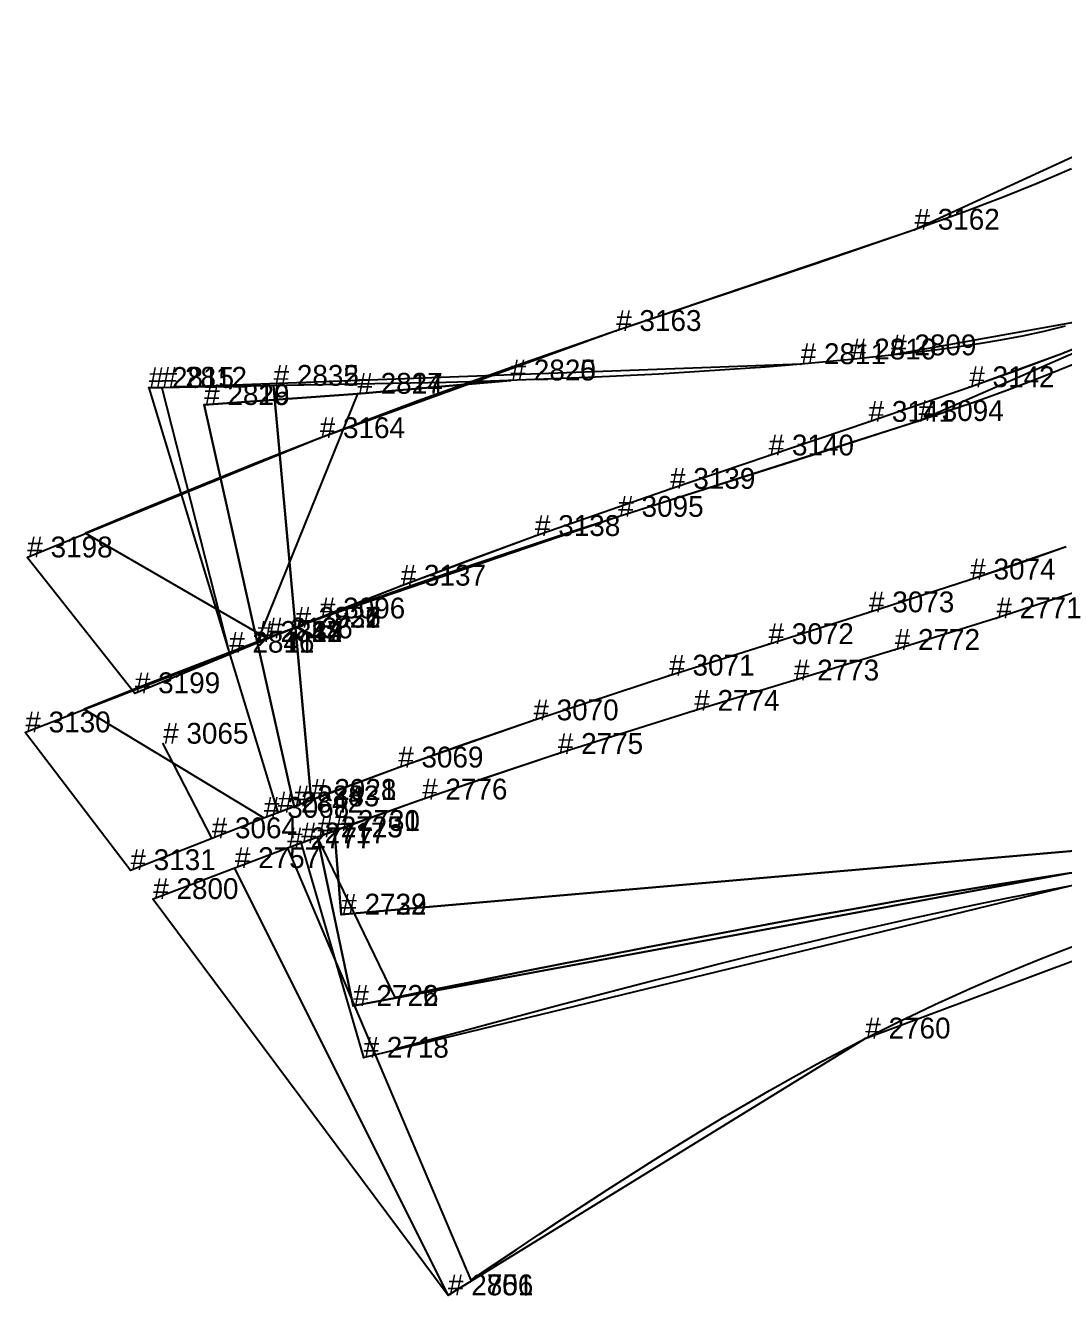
# Model space of a CAD drawing. Extents: x -129 to 180, y -125 to 336.
# Drawn here: x 27.84 to 40.3, y 285.72 to 300.95 of the extents above; entities that cross this region are included whole.
import ezdxf

# ---------------------------------------------------------------- set-up
doc = ezdxf.new("R2010")
doc.units = 0

# ---------------------------------------------------------------- blocks, each defined once
blk = doc.blocks.new('Pattern_17583156_M')
at = {"layer": '1'}
blk.add_lwpolyline([(41.937302, 300.081787), (38.496563, 298.499329), (34.919773, 297.284851), (31.364826, 295.999664), (27.858938, 294.569183), (29.148642, 292.940643), (30.738062, 293.597961), (32.336082, 294.230438), (33.946259, 294.826172), (35.565712, 295.391998), (36.748398, 295.791687), (37.946598, 296.195038), (39.153641, 296.610321), (40.295712, 297.027466), (41.417953, 297.502747)], dxfattribs=at)
at = {"layer": '2'}
for p in [(27.858938, 294.569183), (27.858938, 294.569183), (29.148642, 292.940643), (29.148642, 292.940643)]:
    blk.add_point(p, dxfattribs=at)
at = {"layer": '3'}
for p in [(38.496563, 298.499329), (38.496563, 298.499329), (34.919773, 297.284851), (34.919773, 297.284851), (40.295712, 297.027466), (40.295712, 297.027466), (39.153641, 296.610321), (39.153641, 296.610321), (37.946598, 296.195038), (37.946598, 296.195038), (31.364826, 295.999664), (31.364826, 295.999664), (36.748398, 295.791687), (36.748398, 295.791687), (35.565712, 295.391998), (35.565712, 295.391998), (33.946259, 294.826172), (33.946259, 294.826172), (32.336082, 294.230438), (32.336082, 294.230438), (30.738062, 293.597961), (30.738062, 293.597961)]:
    blk.add_point(p, dxfattribs=at)
at = {"layer": '84'}
blk.add_lwpolyline([(40.378857, 299.229156), (40.174057, 299.139313), (39.967705, 299.052277), (39.759995, 298.967773), (39.551136, 298.88559), (39.341324, 298.805389), (39.13076, 298.726929), (38.919643, 298.649963), (38.708179, 298.574158), (38.496563, 298.499329), (37.302158, 298.087616), (36.110306, 297.686646), (34.919773, 297.284851), (34.32452, 297.08017), (33.730068, 296.872253), (33.136646, 296.660645), (32.544479, 296.444977), (31.9538, 296.224762), (31.364826, 295.999664), (30.659649, 295.722534), (29.957275, 295.439453), (29.256897, 295.151947), (28.557716, 294.861359), (30.738062, 293.597961), (31.535425, 293.918365), (32.336082, 294.230438), (33.139561, 294.532654), (33.946259, 294.826172), (35.565712, 295.391998), (36.748398, 295.791687), (37.946598, 296.195038), (39.153641, 296.610321), (39.726383, 296.81427), (40.295712, 297.027466), (40.86079, 297.255707)], dxfattribs=at)
at = {"layer": '1'}
for s, p in [('# 3162', (38.496563, 298.499329)), ('# 3163', (34.919773, 297.284851)), ('# 3142', (39.153641, 296.610321)), ('# 3141', (37.946598, 296.195038)), ('# 3164', (31.364826, 295.999664)), ('# 3140', (36.748398, 295.791687)), ('# 3139', (35.565712, 295.391998)), ('# 3138', (33.946259, 294.826172)), ('# 3198', (27.858938, 294.569183)), ('# 3137', (32.336082, 294.230438)), ('# 3136', (30.738062, 293.597961)), ('# 3199', (29.148642, 292.940643))]:
    blk.add_text(s, height=0.25, dxfattribs=at).set_placement(p)
blk = doc.blocks.new('Pattern_1612722_M')
at = {"layer": '1'}
blk.add_lwpolyline([(42.01318, 297.723572), (38.543888, 296.204742), (34.945335, 295.056335), (31.367327, 293.836823), (27.835697, 292.47113), (29.095192, 290.819153), (30.696451, 291.447052), (32.305847, 292.050018), (33.92672, 292.615997), (35.556313, 293.151947), (36.746159, 293.529755), (37.95158, 293.91098), (39.166069, 294.303955), (40.315628, 294.700012)], dxfattribs=at)
at = {"layer": '2'}
for p in [(29.315153, 296.601715), (29.315153, 296.601715), (30.811913, 296.627045), (30.811913, 296.627045), (30.811913, 296.627045), (30.811913, 296.627045), (33.653152, 296.691345), (33.653152, 296.691345), (33.65316, 296.691345), (33.65316, 296.691345), (29.979195, 296.397491), (29.979195, 296.397491), (29.979195, 296.397491), (29.979195, 296.397491), (31.074011, 293.726593), (31.074011, 293.726593), (31.074011, 293.726593), (31.074011, 293.726593), (31.074013, 293.726593), (31.074013, 293.726593), (31.074018, 293.726593), (31.074018, 293.726593), (30.615145, 293.556366), (30.615145, 293.556366), (30.615145, 293.556366), (30.615145, 293.556366), (30.615145, 293.556366), (30.615145, 293.556366), (30.615145, 293.556366), (30.615145, 293.556366), (30.278917, 293.427643), (30.278917, 293.427643), (30.278925, 293.427643), (30.278925, 293.427643), (27.835697, 292.47113), (27.835697, 292.47113), (29.48745, 292.335632), (29.48745, 292.335632), (31.056728, 291.584167), (31.056728, 291.584167), (31.056728, 291.584137), (31.056728, 291.584137), (31.26165, 291.66214), (31.26165, 291.66214), (31.26165, 291.66214), (31.26165, 291.66214), (30.861248, 291.509766), (30.861248, 291.509766), (30.070114, 291.201447), (30.070114, 291.201447), (29.095192, 290.819153), (29.095192, 290.819153)]:
    blk.add_point(p, dxfattribs=at)
at = {"layer": '3'}
for p in [(37.132812, 296.887085), (37.132812, 296.887085), (37.735405, 296.94281), (37.735405, 296.94281), (38.216961, 296.992767), (38.216961, 296.992767), (29.470274, 296.604492), (29.470274, 296.604492), (31.817179, 296.532013), (31.817179, 296.532013), (31.817184, 296.532013), (31.817184, 296.532013), (38.543888, 296.204742), (38.543888, 296.204742), (34.945335, 295.056335), (34.945335, 295.056335), (39.166069, 294.303955), (39.166069, 294.303955), (31.367327, 293.836823), (31.367327, 293.836823), (37.95158, 293.91098), (37.95158, 293.91098), (36.746159, 293.529755), (36.746159, 293.529755), (35.556313, 293.151947), (35.556313, 293.151947), (33.92672, 292.615997), (33.92672, 292.615997), (32.305847, 292.050018), (32.305847, 292.050018), (30.696451, 291.447052), (30.696451, 291.447052)]:
    blk.add_point(p, dxfattribs=at)
at = {"layer": '8'}
for points in [[(48.024857, 300.367096), (47.969704, 300.9487), (47.58313, 300.892456), (45.884304, 300.378448), (44.297516, 299.549225), (43.030739, 298.604553), (40.557625, 297.41217), (38.216961, 296.992767), (37.735405, 296.94281), (37.132812, 296.887085), (29.470274, 296.604492), (29.315153, 296.601715), (30.278925, 293.427643)], [(33.653152, 296.691345), (31.817179, 296.532013), (29.979195, 296.397491), (30.615145, 293.556366)], [(30.615145, 293.556366), (29.979195, 296.397491), (31.817184, 296.532013), (33.65316, 296.691345)], [(30.811913, 296.627045), (31.074011, 293.726593)], [(31.074013, 293.726593), (30.811913, 296.627045)], [(31.074011, 293.726593), (31.26165, 291.66214)], [(31.26165, 291.66214), (31.074018, 293.726593)], [(30.615145, 293.556366), (31.056728, 291.584167)], [(31.056728, 291.584137), (30.615145, 293.556366)], [(30.278917, 293.427643), (30.861248, 291.509766)], [(30.070114, 291.201447), (29.48745, 292.335632)]]:
    blk.add_lwpolyline(points, dxfattribs=at)
at = {"layer": '84'}
blk.add_lwpolyline([(40.439316, 296.89975), (40.232891, 296.81369), (40.024971, 296.730469), (39.815739, 296.649841), (39.6054, 296.571503), (39.394146, 296.495178), (39.182175, 296.420624), (38.969673, 296.347534), (38.756847, 296.275665), (38.543888, 296.204742), (37.342098, 295.815094), (36.143066, 295.436157), (34.945335, 295.056335), (34.346416, 294.862671), (33.748238, 294.66571), (33.151024, 294.465088), (32.554985, 294.260345), (31.960346, 294.051056), (31.367327, 293.836823), (30.657171, 293.572723), (29.949703, 293.302643), (29.244148, 293.028076), (28.539736, 292.750427), (30.696451, 291.447052), (31.49958, 291.752747), (32.305847, 292.050018), (33.114754, 292.337372), (33.92672, 292.615997), (35.556313, 293.151947), (36.746159, 293.529755), (37.95158, 293.91098), (39.166069, 294.303955), (39.742466, 294.497314), (40.315628, 294.700012)], dxfattribs=at)
at = {"layer": '85'}
for points in [[(40.302437, 297.34201), (40.045517, 297.279449), (39.787079, 297.223724), (39.527348, 297.174133), (39.266541, 297.129944), (39.004883, 297.090424), (38.742584, 297.054901), (38.47987, 297.022583), (38.216961, 296.992767), (37.735405, 296.94281), (37.132812, 296.887085), (36.708092, 296.852234), (36.283195, 296.820923), (35.858131, 296.792908), (35.432915, 296.767914), (35.007557, 296.745728), (34.582069, 296.726105), (34.156464, 296.708832), (33.730747, 296.693634), (33.304939, 296.680298), (32.879044, 296.668549), (32.453079, 296.658203), (32.02705, 296.649017), (31.600977, 296.640717), (31.174866, 296.633087), (30.748726, 296.625885), (30.322571, 296.618866), (29.896418, 296.611816), (29.470274, 296.604492), (30.278925, 293.427643)], [(30.811913, 296.627045)], [(31.817184, 296.532013), (33.65316, 296.691345)], [(31.817179, 296.532013), (30.615145, 293.556366)], [(31.074011, 293.726593)], [(31.074018, 293.726593)], [(30.615145, 293.556366)], [(29.48745, 292.335632)], [(31.056728, 291.584167)], [(31.26165, 291.66214)], [(30.861248, 291.509766)]]:
    blk.add_lwpolyline(points, dxfattribs=at)
at = {"layer": '1'}
for s, p in [('# 3094', (38.543888, 296.204742)), ('# 3095', (34.945335, 295.056335)), ('# 3074', (39.166069, 294.303955)), ('# 3073', (37.95158, 293.91098)), ('# 3096', (31.367327, 293.836823)), ('# 3072', (36.746159, 293.529755)), ('# 3071', (35.556313, 293.151947)), ('# 3070', (33.92672, 292.615997)), ('# 3130', (27.835697, 292.47113)), ('# 3069', (32.305847, 292.050018)), ('# 3068', (30.696451, 291.447052)), ('# 3131', (29.095192, 290.819153))]:
    blk.add_text(s, height=0.25, dxfattribs=at).set_placement(p)
at = {"layer": '8'}
for s, p in [('# 2810', (37.735405, 296.94281)), ('# 2809', (38.216961, 296.992767)), ('# 2811', (37.132812, 296.887085)), ('# 2815', (29.315153, 296.601715)), ('# 2812', (29.470274, 296.604492)), ('# 2835', (30.811913, 296.627045)), ('# 2832', (30.811913, 296.627045)), ('# 2825', (33.653152, 296.691345)), ('# 2820', (33.65316, 296.691345)), ('# 2824', (31.817179, 296.532013)), ('# 2817', (31.817184, 296.532013)), ('# 2826', (29.979195, 296.397491)), ('# 2819', (29.979195, 296.397491)), ('# 2927', (31.074011, 293.726593)), ('# 2836', (31.074011, 293.726593)), ('# 2831', (31.074013, 293.726593)), ('# 2922', (31.074018, 293.726593)), ('# 2882', (30.615145, 293.556366)), ('# 2844', (30.615145, 293.556366)), ('# 2827', (30.615145, 293.556366)), ('# 2818', (30.615145, 293.556366)), ('# 2841', (30.278917, 293.427643)), ('# 2816', (30.278925, 293.427643)), ('# 3065', (29.48745, 292.335632)), ('# 2883', (31.056728, 291.584167)), ('# 2843', (31.056728, 291.584137)), ('# 2928', (31.26165, 291.66214)), ('# 2921', (31.26165, 291.66214)), ('# 2842', (30.861248, 291.509766)), ('# 3064', (30.070114, 291.201447))]:
    blk.add_text(s, height=0.25, dxfattribs=at).set_placement(p)
at = {"layer": '85'}
for s, p in [('# 2832', (30.811913, 296.627045)), ('# 2820', (33.65316, 296.691345)), ('# 2836', (31.074011, 293.726593)), ('# 2922', (31.074018, 293.726593)), ('# 2844', (30.615145, 293.556366)), ('# 2827', (30.615145, 293.556366)), ('# 2816', (30.278925, 293.427643)), ('# 3065', (29.48745, 292.335632)), ('# 2883', (31.056728, 291.584167)), ('# 2928', (31.26165, 291.66214)), ('# 2842', (30.861248, 291.509766))]:
    blk.add_text(s, height=0.25, dxfattribs=at).set_placement(p)
blk = doc.blocks.new('Pattern_1612723_M')
at = {"layer": '1'}
blk.add_lwpolyline([(40.63324, 294.22168), (39.479107, 293.839142), (38.26009, 293.46048), (37.050274, 293.093445), (35.856075, 292.729614), (34.220299, 292.21286), (32.592884, 291.665924), (30.976521, 291.08194), (29.368, 290.47287), (32.903355, 285.7211), (37.906738, 288.800415), (43.33564, 290.829895)], dxfattribs=at)
at = {"layer": '2'}
for p in [(31.543833, 291.289429), (31.543833, 291.289429), (31.543833, 291.289429), (31.543833, 291.289429), (31.142508, 291.139954), (31.142508, 291.139954), (31.338135, 291.212799), (31.338135, 291.212799), (31.338137, 291.212799), (31.338137, 291.212799), (30.347342, 290.843719), (30.347342, 290.843719), (29.368, 290.47287), (29.368, 290.47287), (31.623276, 290.286377), (31.623276, 290.286377), (31.623276, 290.286377), (31.623276, 290.286377), (31.766327, 289.192078), (31.766327, 289.192078), (31.766327, 289.192078), (31.766327, 289.192078), (31.890099, 288.57074), (31.890099, 288.57074), (32.903355, 285.7211), (32.903355, 285.7211), (32.903358, 285.7211), (32.903358, 285.7211)]:
    blk.add_point(p, dxfattribs=at)
at = {"layer": '3'}
for p in [(39.479107, 293.839142), (39.479107, 293.839142), (38.26009, 293.46048), (38.26009, 293.46048), (37.050274, 293.093445), (37.050274, 293.093445), (35.856075, 292.729614), (35.856075, 292.729614), (34.220299, 292.21286), (34.220299, 292.21286), (32.592884, 291.665924), (32.592884, 291.665924), (30.976521, 291.08194), (30.976521, 291.08194), (37.906738, 288.800415), (37.906738, 288.800415)]:
    blk.add_point(p, dxfattribs=at)
at = {"layer": '8'}
for points in [[(31.142508, 291.139954), (31.890099, 288.57074), (40.379066, 290.634338), (49.018974, 291.797241)], [(31.338135, 291.212799), (31.766327, 289.192078), (40.353172, 290.781982), (49.018963, 291.797241)], [(49.018963, 291.797241), (40.353165, 290.781982), (31.766327, 289.192078), (31.338137, 291.212799)], [(31.543833, 291.289429), (31.623276, 290.286377), (49.018974, 291.797241)], [(49.018974, 291.797241), (31.623276, 290.286377), (31.543833, 291.289429)], [(32.903358, 285.7211), (30.347342, 290.843719)]]:
    blk.add_lwpolyline(points, dxfattribs=at)
at = {"layer": '84'}
blk.add_lwpolyline([(40.63324, 294.22168), (39.479107, 293.839142), (38.26009, 293.46048), (37.050274, 293.093445), (35.856075, 292.729614), (34.220299, 292.21286), (33.405113, 291.943787), (32.592884, 291.665924), (31.783184, 291.378143), (30.976521, 291.08194), (33.175095, 285.903412), (33.446903, 286.08551), (33.718914, 286.267181), (33.991245, 286.448212), (34.264019, 286.628387), (34.537361, 286.807526), (34.811398, 286.985413), (35.086246, 287.161835), (35.362038, 287.336609), (35.638885, 287.509491), (35.916924, 287.680298), (36.196266, 287.848816), (36.477043, 288.014832), (36.759377, 288.178162), (37.043392, 288.338593), (37.329208, 288.495911), (37.616947, 288.649933), (37.906738, 288.800415), (38.113853, 288.90506), (38.321991, 289.007782), (38.531124, 289.108612), (38.74123, 289.20752), (38.95229, 289.304504), (39.164272, 289.399536), (39.377159, 289.492645), (39.590919, 289.583801), (39.805534, 289.673035), (40.020977, 289.760284), (40.237225, 289.845581), (40.454254, 289.928894)], dxfattribs=at)
at = {"layer": '85'}
for points in [[(40.353165, 290.781982), (39.845524, 290.703857), (39.338383, 290.622925), (38.831703, 290.539398), (38.325451, 290.4534), (37.819592, 290.365143), (37.314087, 290.27478), (36.808891, 290.182495), (36.303986, 290.08847), (35.799316, 289.992859), (35.294857, 289.895844), (34.790565, 289.797607), (34.286407, 289.698303), (33.782349, 289.598145), (33.278343, 289.497253), (32.774364, 289.395813), (32.27037, 289.294037), (31.338137, 291.212799)], [(32.27037, 289.294037), (32.774364, 289.395813), (33.278343, 289.497253), (33.782349, 289.598145), (34.286407, 289.698303), (34.790565, 289.797607), (35.294857, 289.895844), (35.799316, 289.992859), (36.303986, 290.08847), (36.808895, 290.182495), (37.314087, 290.27478), (37.819595, 290.365143), (38.325455, 290.4534), (38.831707, 290.539398), (39.338387, 290.622925), (39.845528, 290.703857), (40.353172, 290.781982)], [(32.274208, 288.674774), (32.658287, 288.778656), (33.042377, 288.882294), (33.426498, 288.985535), (33.810684, 289.088287), (34.194962, 289.190369), (34.579357, 289.291687), (34.963902, 289.39212), (35.348621, 289.491547), (35.733551, 289.589844), (36.11871, 289.686859), (36.504131, 289.782471), (36.889843, 289.876556), (37.275875, 289.969025), (37.662254, 290.059692), (38.049015, 290.148499), (38.436176, 290.23526), (38.823772, 290.319885), (39.21183, 290.402222), (39.60038, 290.482147), (39.989449, 290.55957), (40.379066, 290.634338)], [(31.543833, 291.289429)], [(30.347342, 290.843719)]]:
    blk.add_lwpolyline(points, dxfattribs=at)
at = {"layer": '1'}
for s, p in [('# 2771', (39.479107, 293.839142)), ('# 2772', (38.26009, 293.46048)), ('# 2773', (37.050274, 293.093445)), ('# 2774', (35.856075, 292.729614)), ('# 2775', (34.220299, 292.21286)), ('# 2776', (32.592884, 291.665924)), ('# 2777', (30.976521, 291.08194)), ('# 2800', (29.368, 290.47287)), ('# 2760', (37.906738, 288.800415)), ('# 2801', (32.903355, 285.7211))]:
    blk.add_text(s, height=0.25, dxfattribs=at).set_placement(p)
at = {"layer": '8'}
for s, p in [('# 2731', (31.543833, 291.289429)), ('# 2730', (31.543833, 291.289429)), ('# 2717', (31.142508, 291.139954)), ('# 2725', (31.338135, 291.212799)), ('# 2723', (31.338137, 291.212799)), ('# 2757', (30.347342, 290.843719)), ('# 2732', (31.623276, 290.286377)), ('# 2729', (31.623276, 290.286377)), ('# 2726', (31.766327, 289.192078)), ('# 2722', (31.766327, 289.192078)), ('# 2718', (31.890099, 288.57074)), ('# 2756', (32.903358, 285.7211))]:
    blk.add_text(s, height=0.25, dxfattribs=at).set_placement(p)
at = {"layer": '85'}
for s, p in [('# 2730', (31.543833, 291.289429)), ('# 2723', (31.338137, 291.212799)), ('# 2757', (30.347342, 290.843719))]:
    blk.add_text(s, height=0.25, dxfattribs=at).set_placement(p)

msp = doc.modelspace()

# ---------------------------------------------------------------- block references
at = {"layer": '1'}
for name in ['Pattern_17583156_M', 'Pattern_1612722_M', 'Pattern_1612723_M']:
    msp.add_blockref(name, (0, 0), dxfattribs=at)

doc.saveas('drawing.dxf')
